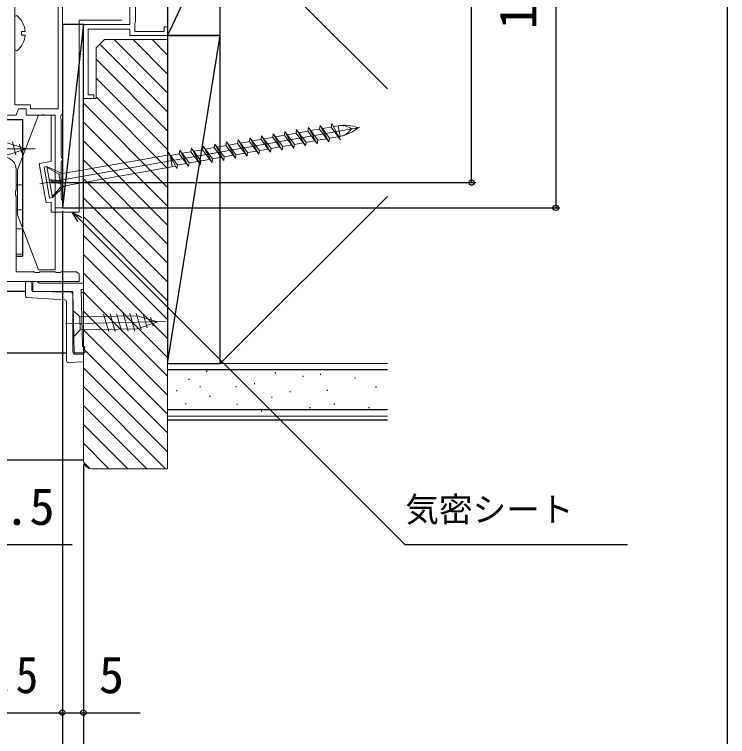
# Model space of a CAD drawing. Units: millimetres, scale not verified. Extents: x -525 to 525, y -783 to 778.
# Drawn here: x 355.6 to 525, y -568.5 to -396.8 of the extents above; entities that cross this region are included whole.
import ezdxf
from ezdxf.enums import TextEntityAlignment as Align

# ---------------------------------------------------------------- set-up
doc = ezdxf.new("R2010")
doc.units = ezdxf.units.MM
doc.header["$LTSCALE"] = 4
for name, color, linetype, lineweight in [('0-2_YKK_11', 211, 'Continuous', 18), ('0-3_YKK_11E', 4, 'Continuous', 18), ('0-5_YKK_13', 4, 'Continuous', 18), ('0-A_YSS_KE', 3, 'Continuous', 18)]:
    doc.layers.add(name, color=color, linetype=linetype, lineweight=lineweight)
for name, color, linetype in [('0-4_YKK_12', 2, 'Continuous'), ('0-7_YKK_D', 6, 'Continuous'), ('0-8_YKK_ZWAK', 7, 'Continuous'), ('0-9_YSS_K', 3, 'Continuous')]:
    doc.layers.add(name, color=color, linetype=linetype)
doc.styles.add('ＭＳ ゴシック', font='')
doc.styles.get('ＭＳ ゴシック').set_extended_font_data('MS Gothic')

msp = doc.modelspace()

# ---------------------------------------------------------------- linework, layer by layer
at = {"layer": '0-2_YKK_11'}
for points in [[(366.999, -420.497), (366.999, -361.097), (365.999, -361.097), (365.999, -362.297), (355.699, -362.297), (355.699, -342.197), (357.499, -342.197), (357.499, -343.097), (362.299, -343.097), (362.299, -340.597), (361.499, -340.597), (361.499, -342.297), (358.499, -342.297), (358.499, -341.197), (355.699, -341.197), (355.699, -340.097), (355.579, -339.857)], [(349.499, -420.797), (355.999, -420.797), (356.544, -419.297), (358.399, -419.297), (358.399, -420.797), (362.04, -420.797), (362.224, -420.677), (362.773, -420.677), (362.957, -420.797), (365.299, -420.797), (365.299, -442.797), (366.999, -442.797), (366.999, -441.097), (366.819, -440.822), (366.699, -440.639), (366.699, -431.955), (366.819, -431.772), (366.999, -431.497), (366.999, -431.097), (366.819, -430.822), (366.699, -430.639), (366.699, -421.697), (366.439, -421.247)], [(366.439, -421.247), (366.699, -420.797), (366.999, -420.497)]]:
    msp.add_lwpolyline(points, dxfattribs=at)
msp.add_lwpolyline([(365.999, -388.797), (365.999, -419.297), (359.399, -419.297), (359.399, -418.297), (355.699, -418.297), (355.699, -388.797)], close=True, dxfattribs=at)
at = {"layer": '0-2_YKK_11', "color": 7}
for points in [[(370.999, -460.297), (338.499, -460.297), (338.499, -435.797), (340.999, -435.797), (340.999, -430.797), (348.499, -430.797), (348.499, -427.797), (340.999, -427.797), (340.999, -423.497), (340.799, -423.297), (340.499, -422.997), (340.499, -421.797), (341.499, -421.797), (343.299, -421.797), (343.299, -425.497), (347.999, -425.497)], [(355.999, -433.597), (355.999, -438.626), (355.856, -438.818), (355.856, -439.776), (355.999, -439.968), (355.999, -457.997), (360.328, -457.997), (360.519, -458.14), (361.478, -458.14), (361.669, -457.997), (365.328, -457.997), (365.519, -458.14), (366.478, -458.14), (366.669, -457.997), (370.328, -457.997), (370.519, -458.14), (370.999, -458.497), (370.999, -460.297)]]:
    msp.add_lwpolyline(points, dxfattribs=at)
msp.add_lwpolyline([(369.499, -462.697), (369.799, -477.297), (372.299, -477.245), (372.268, -475.756), (371.767, -475.756), (371.489, -462.197), (371.999, -462.197), (371.999, -460.697), (361.499, -460.697), (361.009, -460.297), (359.999, -460.297), (359.999, -462.697)], close=True, dxfattribs=at)
msp.add_arc((353.199, -433.597), 2.8, 0.00001, 89.99999, dxfattribs=at)
at = {"layer": '0-3_YKK_11E'}
msp.add_lwpolyline([(384.399, -388.597), (384.399, -398.597), (384.299, -398.77), (384.199, -398.944), (384.199, -400.897), (391.199, -400.897), (391.199, -399.797), (391.999, -399.797), (391.999, -401.797), (382.999, -401.797), (382.999, -400.297), (373.099, -400.297), (373.099, -415.9), (374.499, -415.9), (374.499, -416.8), (371.999, -416.8), (371.999, -399.197), (382.999, -399.197), (382.999, -374.601)], dxfattribs=at)
at = {"layer": '0-4_YKK_12'}
for p, q in [((355.999, -454.297), (357.499, -454.297)), ((358.199, -462.697), (-1.502, -462.697)), ((-1.502, -477.297), (367.999, -477.297))]:
    msp.add_line(p, q, dxfattribs=at)
msp.add_lwpolyline([(340.999, -421.797), (357.499, -421.797), (357.499, -454.297)], dxfattribs=at)
at = {"layer": '0-5_YKK_13'}
for p, q in [((356.14, -397.104), (355.698, -397.321)), ((361.655, -437.087), (437.624, -423.691)), ((425.42, -423.711), (425.29, -424.571)), ((430.444, -426.252), (428.197, -423.221)), ((428.746, -423.962), (430.845, -423.592)), ((431.39, -423.496), (432.506, -423.299)), ((432.506, -423.299), (432.949, -425.81)), ((416.559, -428.7), (414.311, -425.67)), ((419.336, -428.211), (417.088, -425.18)), ((419.736, -425.551), (421.983, -428.582)), ((422.113, -427.721), (419.866, -424.69)), ((422.513, -425.061), (424.761, -428.092)), ((424.89, -427.231), (422.643, -424.201)), ((428.068, -424.082), (430.315, -427.113)), ((355.107, -427.148), (355.92, -430.184)), ((408.227, -430.169), (405.98, -427.139)), ((411.004, -429.68), (408.757, -426.649)), ((411.405, -427.02), (413.652, -430.051)), ((413.782, -429.19), (411.534, -426.159)), ((414.182, -426.53), (416.429, -429.561)), ((416.959, -426.04), (419.206, -429.071)), ((427.667, -426.742), (427.538, -427.602)), ((432.949, -425.81), (432.676, -425.858)), ((360.499, -428.794), (336.499, -428.795)), ((356.803, -427.683), (357.352, -429.733)), ((394.871, -429.097), (394.742, -429.958)), ((399.896, -431.639), (397.648, -428.608)), ((400.296, -428.979), (402.543, -432.009)), ((402.673, -431.149), (400.425, -428.118)), ((403.073, -428.489), (405.321, -431.52)), ((405.45, -430.659), (403.203, -427.628)), ((405.85, -427.999), (408.098, -431.03)), ((408.627, -427.51), (410.875, -430.54)), ((397.519, -429.468), (399.766, -432.499)), ((397.119, -432.128), (396.989, -432.989)), ((366.447, -436.381), (366.167, -434.793)), ((355.999, -437.297), (357.199, -437.297)), ((357.499, -437.597), (357.499, -442.997)), ((367.494, -437.555), (364.639, -440.368)), ((366.558, -437.012), (367.339, -436.675)), ((357.199, -443.297), (355.999, -443.297)), ((355.999, -447.797), (357.199, -447.797)), ((357.499, -448.097), (357.499, -453.497)), ((357.199, -453.797), (355.999, -453.797)), ((358.199, -463.627), (358.199, -460.797)), ((358.699, -460.297), (359.207, -460.306)), ((359.699, -460.805), (359.699, -462.223)), ((360.19, -462.723), (369.007, -462.877)), ((369.007, -462.877), (369.398, -462.883)), ((369.499, -463.377), (369.499, -477.097)), ((371.504, -462.92), (371.999, -462.929)), ((371.999, -475.807), (371.999, -463.429)), ((367.529, -464.668), (358.668, -464.126)), ((367.999, -479.097), (367.999, -465.167)), ((376.778, -468.049), (377.991, -472.224)), ((378.331, -468.016), (379.544, -472.192)), ((379.883, -467.984), (381.096, -472.159)), ((381.436, -467.951), (382.649, -472.127)), ((382.988, -467.919), (384.201, -472.094)), ((384.541, -467.886), (385.679, -471.805)), ((386.225, -468.305), (387.101, -471.323)), ((391.65, -469.838), (367.656, -470.34)), ((371.172, -468.716), (371.237, -471.815)), ((387.932, -468.804), (388.524, -470.842)), ((371.999, -477.209), (371.999, -477.597)), ((371.999, -478.097), (371.999, -478.882)), ((371.999, -478.882), (371.999, -479.383)), ((371.999, -479.383), (368.499, -479.597))]:
    msp.add_line(p, q, dxfattribs=at)
for points in [[(355.698, -397.321), (355.698, -405.273), (356.14, -405.49)], [(358.181, -401.722), (357.298, -401.722), (357.298, -400.872), (358.181, -400.872)], [(429.766, -426.372), (427.667, -426.742), (425.42, -423.711), (427.538, -427.602), (425.29, -424.571), (423.192, -424.941)], [(432.543, -425.882), (430.444, -426.252), (430.315, -427.113), (428.197, -423.221), (428.068, -424.082), (425.969, -424.452)], [(418.657, -428.33), (416.559, -428.7), (416.429, -429.561), (414.311, -425.67), (414.182, -426.53), (412.083, -426.9)], [(421.434, -427.841), (419.336, -428.211), (419.206, -429.071), (417.088, -425.18), (416.959, -426.04), (414.861, -426.41)], [(424.211, -427.351), (422.113, -427.721), (421.983, -428.582), (419.866, -424.69), (419.736, -425.551), (417.638, -425.921)], [(426.988, -426.861), (424.89, -427.231), (424.761, -428.092), (422.643, -424.201), (422.513, -425.061), (420.415, -425.431)], [(410.325, -429.799), (408.227, -430.169), (408.098, -431.03), (405.98, -427.139), (405.85, -427.999), (403.752, -428.369)], [(413.103, -429.31), (411.004, -429.68), (410.875, -430.54), (408.757, -426.649), (408.627, -427.51), (406.529, -427.88)], [(415.88, -428.82), (413.782, -429.19), (413.652, -430.051), (411.534, -426.159), (411.405, -427.02), (409.306, -427.39)], [(399.217, -431.758), (397.119, -432.128), (394.871, -429.097), (396.989, -432.989), (394.742, -429.958), (392.643, -430.328)], [(401.994, -431.269), (399.896, -431.639), (399.766, -432.499), (397.648, -428.608), (397.519, -429.468), (395.421, -429.838)], [(404.771, -430.779), (402.673, -431.149), (402.543, -432.009), (400.425, -428.118), (400.296, -428.979), (398.198, -429.349)], [(407.548, -430.289), (405.45, -430.659), (405.321, -431.52), (403.203, -427.628), (403.073, -428.489), (400.975, -428.859)], [(363.371, -433.179), (366.167, -434.793), (392.409, -430.166)], [(396.44, -432.248), (394.341, -432.618), (392.094, -429.587), (394.212, -433.478), (394.341, -432.618)], [(393.095, -433.015), (392.587, -430.135), (392.51, -430.148)], [(366.982, -434.65), (363.337, -432.982), (362.647, -433.104), (363.95, -440.49), (364.639, -440.368), (363.337, -432.982)], [(364.604, -440.171), (366.679, -437.699), (393.897, -432.899)], [(363.875, -436.035), (366.445, -436.372), (367.339, -436.675), (363.923, -436.31)], [(363.988, -436.675), (366.558, -437.012), (366.679, -437.699)], [(371.504, -462.92), (371.999, -462.929), (371.999, -463.429)], [(369.999, -477.597), (371.999, -477.597), (371.999, -478.097)]]:
    msp.add_lwpolyline(points, dxfattribs=at)
for points in [[(365.299, -420.797), (365.299, -457.497), (361.299, -457.497), (356.299, -444.497), (356.299, -433.797), (361.299, -420.797)], [(433.092, -426.623), (430.845, -423.592), (430.974, -422.731)], [(340.049, -430.345), (353.583, -430.345), (358.499, -428.794), (353.583, -427.245), (340.049, -427.245), (338.499, -425.695), (338.499, -431.895)], [(371.237, -471.815), (384.768, -471.532), (389.651, -469.88), (384.703, -468.433), (371.172, -468.716), (369.59, -467.199), (369.72, -473.397)]]:
    msp.add_lwpolyline(points, close=True, dxfattribs=at)
for centre, radius, start, end in [((352.898, -401.297), 5.3, 4.5994, 52.28593), ((352.898, -401.297), 5.3, 307.71409, 355.40056), ((433.996, -431.747), 8.579, 68.36163, 100.00002), ((433.23, -427.403), 4.167, 53.949, 100.00002), ((431.459, -417.362), 8.579, 279.99998, 311.63839), ((432.225, -421.707), 4.167, 279.99998, 326.05097), ((357.199, -437.597), 0.3, 0, 90), ((357.199, -442.997), 0.3, 270, 0), ((357.199, -448.097), 0.3, 0, 90), ((357.199, -453.497), 0.3, 270, 0), ((358.699, -460.797), 0.5, 90, 180), ((359.199, -460.805), 0.5, 0, 89), ((360.199, -462.223), 0.5, 180, 269), ((368.999, -463.377), 0.5, 0, 89), ((358.699, -463.627), 0.5, 180, 266.5), ((367.499, -465.167), 0.5, 0, 86.5), ((369.999, -477.097), 0.5, 180, 270), ((368.499, -479.097), 0.5, 180, 270)]:
    msp.add_arc(centre, radius, start, end, dxfattribs=at)
at = {"layer": '0-7_YKK_D'}
for p, q in [((464.199, -436.797), (464.199, -330.798)), ((484.199, -330.798), (484.199, -442.797)), ((364.277, -436.797), (465.199, -436.797)), ((367.699, -442.797), (485.199, -442.797)), ((366.999, -443.497), (366.999, -563.8)), ((366.999, -443.497), (366.999, -563.8)), ((366.999, -443.497), (366.999, -583.8)), ((371.999, -503.8), (371.999, -563.8)), ((371.999, -505.8), (371.999, -603.8)), ((340.999, -522.8), (369.326, -522.8)), ((338.499, -562.8), (366.999, -562.8))]:
    msp.add_line(p, q, dxfattribs=at)
for points in [[(370.675, -446.083), (369.355, -443.797), (371.641, -445.117)], [(369.355, -443.797), (371.158, -445.6), (448.358, -522.8), (501.268, -522.8)], [(366.999, -562.8), (371.999, -562.8), (385.503, -562.8)]]:
    msp.add_lwpolyline(points, dxfattribs=at)
for centre in [(464.199, -436.797), (484.199, -442.797), (366.999, -562.8), (366.999, -562.8), (371.999, -562.8)]:
    msp.add_circle(centre, 0.637, dxfattribs=at)
at = {"layer": '0-8_YKK_ZWAK'}
msp.add_lwpolyline([(-525, -782.8), (525, -782.8), (525, 747.2)], dxfattribs=at)
at = {"layer": '0-9_YSS_K'}
for p, q in [((404.499, -374.8), (391.999, -401.8)), ((404.499, -374.8), (444.199, -414.5)), ((371.998, -399.197), (366.999, -442.797)), ((391.999, -479.8), (404.499, -401.8)), ((404.499, -479.8), (444.199, -440.1)), ((444.199, -481.3), (391.999, -481.3)), ((401.182, -481.63), (401.382, -481.63)), ((417.48, -482.019), (417.68, -482.019)), ((396.99, -483.487), (397.19, -483.487)), ((424.106, -482.799), (424.306, -482.799)), ((428.197, -482.366), (428.397, -482.366)), ((436.439, -483.19), (436.639, -483.19)), ((399.615, -485.248), (399.815, -485.248)), ((408.19, -485.248), (408.39, -485.248)), ((412.538, -484.514), (412.738, -484.514)), ((441.384, -485.338), (441.584, -485.338)), ((394.089, -486.195), (394.289, -486.195)), ((420.988, -486.417), (421.188, -486.417)), ((429.846, -486.162), (430.046, -486.162)), ((401.954, -487.586), (402.154, -487.586)), ((416.659, -487.811), (416.859, -487.811)), ((444.199, -490.8), (391.999, -490.8)), ((396.216, -489.289), (396.416, -489.289)), ((405.462, -490.705), (405.662, -490.705)), ((408.418, -489.459), (408.618, -489.459)), ((420.798, -490.705), (420.998, -490.705)), ((425.725, -490.283), (425.925, -490.283)), ((431.494, -489.459), (431.694, -489.459)), ((439.736, -490.283), (439.936, -490.283)), ((414.187, -491.107), (414.387, -491.107)), ((444.199, -493.3), (391.999, -493.3)), ((371.999, -502.8), (-1.502, -502.8))]:
    msp.add_line(p, q, dxfattribs=at)
for points in [[(404.499, -374.8), (391.999, -374.8), (391.999, -401.8), (404.499, -401.8)], [(366.999, -442.797), (371.998, -442.797), (371.998, -399.197), (366.999, -399.197)], [(404.499, -401.8), (391.999, -401.8), (391.999, -479.8), (404.499, -479.8)]]:
    msp.add_lwpolyline(points, close=True, dxfattribs=at)
at = {"layer": '0-A_YSS_KE', "color": 80}
for p, q in [((370.999, -398.197), (380.999, -398.197)), ((370.999, -443.797), (370.999, -398.197)), ((364.299, -431.797), (364.299, -420.797)), ((361.489, -432.293), (364.299, -431.797)), ((361.489, -432.293), (363.139, -441.648)), ((364.299, -441.444), (363.139, -441.648))]:
    msp.add_line(p, q, dxfattribs=at)
at = {"layer": '0-A_YSS_KE'}
for p, q in [((391.999, -415.479), (379.319, -402.8)), ((391.999, -410.989), (383.809, -402.8)), ((391.999, -406.499), (388.299, -402.8)), ((391.999, -419.97), (375.914, -403.885)), ((391.999, -424.46), (374.999, -407.46)), ((391.999, -428.95), (374.999, -411.95)), ((391.999, -433.44), (374.983, -416.424)), ((391.999, -437.93), (371.999, -417.93)), ((391.999, -442.42), (371.999, -422.42)), ((391.999, -446.91), (371.999, -426.91)), ((391.999, -451.401), (371.999, -431.401)), ((391.999, -455.891), (371.999, -435.891)), ((391.999, -460.381), (371.999, -440.381)), ((391.999, -464.871), (371.999, -444.871)), ((391.999, -469.361), (371.999, -449.361)), ((391.999, -473.851), (371.999, -453.851)), ((391.999, -478.341), (371.999, -458.341)), ((391.999, -482.831), (371.999, -462.831)), ((391.999, -487.322), (371.999, -467.322)), ((391.999, -491.812), (371.999, -471.812)), ((391.999, -496.302), (371.999, -476.302)), ((444.199, -479.8), (391.999, -479.8)), ((391.999, -500.792), (371.999, -480.792)), ((391.516, -504.8), (371.999, -485.282)), ((387.026, -504.8), (371.999, -489.772)), ((382.536, -504.8), (371.999, -494.262)), ((378.046, -504.8), (371.999, -498.752)), ((373.49, -504.734), (372.064, -503.308))]:
    msp.add_line(p, q, dxfattribs=at)
for points in [[(444.199, -479.8), (404.499, -479.8), (404.499, -374.8), (444.199, -374.8)], [(371.999, -502.8), (371.999, -416.8), (374.999, -416.8), (374.999, -404.8), (376.999, -402.8), (391.999, -402.8)], [(391.999, -402.8), (391.999, -504.8), (373.999, -504.8)], [(444.199, -492.3), (391.999, -492.3), (391.999, -479.8)]]:
    msp.add_lwpolyline(points, dxfattribs=at)
at = {"layer": '0-A_YSS_KE', "color": 80}
msp.add_lwpolyline([(370.999, -443.797), (364.299, -443.797), (364.299, -441.444)], dxfattribs=at)
at = {"layer": '0-A_YSS_KE'}
msp.add_arc((373.999, -502.8), 2, 180.00002, 270, dxfattribs=at)

# ---------------------------------------------------------------- texts
at = {"layer": '0-7_YKK_D', "style": 'ＭＳ ゴシック'}
msp.add_text('112', height=8.798, rotation=90, dxfattribs=at).set_placement((482.199, -400.366), align=Align.BOTTOM_LEFT)
for s, height, p in [('2.5', 8.798, (347.212, -520.8)), ('気密シート', 5.865, (448.431, -519.167)), ('5', 8.798, (375.662, -560.8))]:
    msp.add_text(s, height=height, dxfattribs=at).set_placement(p, align=Align.BOTTOM_LEFT)
at = {"layer": '0-7_YKK_D', "style": 'ＭＳ ゴシック', "width": 0.9}
msp.add_text('28.5', height=8.798, dxfattribs=at).set_placement((339.732, -560.8), align=Align.BOTTOM_LEFT)

doc.saveas('drawing.dxf')
